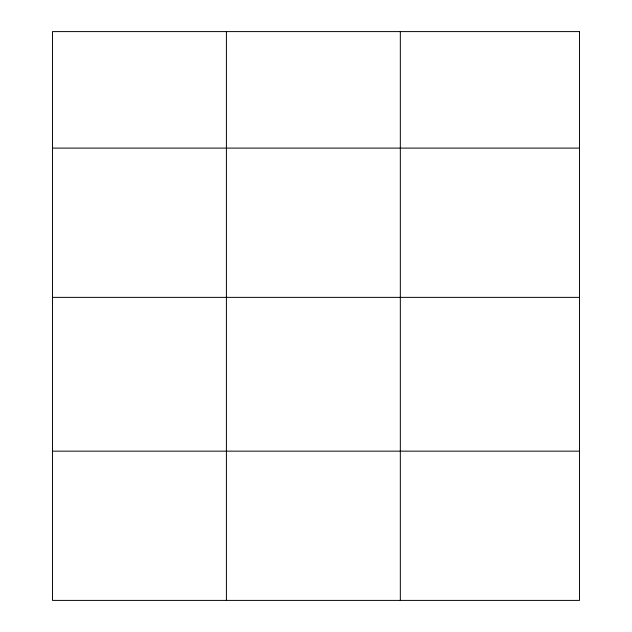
<?xml version="1.0" encoding="UTF-8"?>
<svg xmlns="http://www.w3.org/2000/svg" width="632" height="632" viewBox="0 0 632 632"><rect width="100%" height="100%" fill="white"/><g stroke="black" fill="none" stroke-linecap="round" stroke-linejoin="round"><path stroke-width="0.95" d="M52.48 148.101L579.52 148.101M52.48 297.364L579.52 297.364M52.48 451.145L579.52 451.145M400.325 31.6L400.325 600.4M226.406 31.6L226.406 600.4M579.52 31.6L52.48 31.6L52.48 600.4L579.52 600.4L579.52 31.6"/></g></svg>
